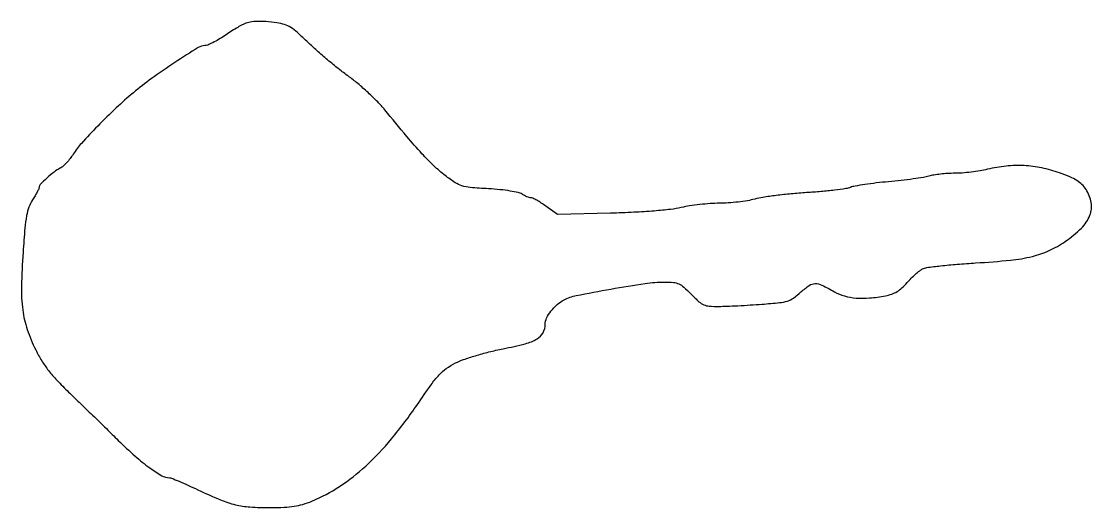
# Model space of a CAD drawing. Extents: x 1 to 394, y 0 to 179.
import ezdxf

# ---------------------------------------------------------------- set-up
doc = ezdxf.new("R2010")
doc.units = 0

msp = doc.modelspace()

# ---------------------------------------------------------------- linework, layer by layer
msp.add_lwpolyline([(82.5, 178.050743, 0.03195), (81.404756, 177.516213, 0.006283), (79.515794, 176.408213, 0.00664), (77.344625, 175.058083, 0.006118), (75.149511, 173.614129, -0.014876), (72.963569, 172.230441, -0.017693), (70.82002, 171.06165, -0.016676), (68.963259, 170.209054, -0.099607), (67.924272, 170, 0.141927), (65.457126, 169.285294, 0.004841), (56.904137, 163.759255, 0.010035), (48.336632, 157.855327, 0.018523), (41.657637, 152.666487, 0.014516), (35.332323, 147.044903, 0.010228), (28.541164, 140.379575, 0.009344), (22.561749, 134.032828, 0.043483), (19.519946, 130.031596, -0.0244), (18.400018, 128.435646, -0.022181), (17.095628, 126.902741, -0.022793), (15.805621, 125.637184, -0.063851), (14.764598, 124.92081, 0.045359), (12.489682, 123.475937, 0.021569), (9.832917, 121.239809, 0.015132), (7.456087, 118.921043, 0.194265), (7, 117.791469, -0.11167), (6.885613, 117.285689, -0.009859), (6.294904, 116.106945, -0.012509), (5.518989, 114.717478, -0.009419), (4.599672, 113.22856, 0.054276), (3.26864, 110.565751, 0.043792), (2.422636, 107.479654, 0.023264), (1.798198, 102.830511, 0.004047), (1.100018, 94, 0.012518), (0.521785, 81.375433, 0.037382), (0.988187, 72.745725, 0.048395), (2.629389, 65.589389, 0.035351), (5.75324, 58.050431, 0.022408), (8.002126, 54.013915, 0.027511), (10.466914, 50.473196, 0.023914), (13.579264, 46.859145, 0.011734), (17.860811, 42.550431, -0.001178), (21.777302, 38.772079, -0.000601), (26.679855, 34.008663, -0.000597), (31.721952, 29.086132, -0.000896), (36.109546, 24.776933, 0.012938), (42.303032, 18.980423, 0.023789), (47.676316, 14.6454, 0.026936), (52.096618, 11.765573, 0.131645), (54.95394, 11, -0.097559), (55.664767, 10.859972, -0.002971), (58.448072, 9.69975, -0.00576), (61.716877, 8.269647, -0.003939), (65.397398, 6.573616, 0.010984), (73.637073, 2.916495, 0.038655), (79.140621, 1.101931, 0.043744), (84.501484, 0.27098, 0.017066), (92, 0.029312, 0.010503), (97.126984, 0.146825, 0.027919), (100.770179, 0.511427, 0.034204), (103.900226, 1.224361, 0.024455), (107.285933, 2.426706, 0.04864), (117.392795, 7.783063, 0.039543), (127.053258, 15.336243, 0.034727), (136.508941, 25.309982, 0.022833), (146.006178, 37.968864, -0.005418), (151.05068, 45.204395, -0.030595), (154.011608, 48.859623, -0.051854), (156.650084, 51.197988, -0.037859), (160, 53.232867, -0.032791), (162.988579, 54.512769, -0.012303), (167.323709, 55.922819, -0.01169), (172.322644, 57.28741, -0.010961), (177.488099, 58.448931, 0.013566), (185.674496, 60.334613, 0.068484), (190.002675, 62.115146, 0.135709), (192.197536, 64.360661, 0.126727), (193, 67.475925, -0.112399), (193.515809, 69.741478, -0.052203), (195.106391, 72.324013, -0.049513), (197.363919, 74.721771, -0.059901), (199.91832, 76.457761, -0.070249), (204.415793, 78.033432, -0.005313), (217.130898, 80.427291, -0.007138), (229.756536, 82.480212, -0.036745), (236.819968, 83, -0.021934), (240.114083, 82.855426, -0.085539), (242.078243, 82.336317, -0.075946), (243.872069, 81.159401, -0.01507), (246.656778, 78.5, 0.014785), (249.490915, 75.790315, 0.080257), (251.271383, 74.641001, 0.086974), (253.25903, 74.155575, 0.018971), (256.796559, 74.0562, 0.007708), (259.677556, 74.129017, 0.002702), (263.814372, 74.319816, 0.002682), (268.363058, 74.578717, 0.003135), (272.677899, 74.874699, 0.006359), (279.125353, 75.440141, 0.051066), (282.039428, 76.037647, 0.080455), (284.219781, 77.131095, 0.027332), (286.98523, 79.367691, -0.033107), (290.045629, 81.784951, -0.150379), (292.188152, 82.456665, -0.115651), (294.641124, 81.895264, -0.016039), (299.287542, 79.432742, 0.061566), (302.984691, 77.885089, 0.048675), (307.256175, 77.124597, 0.041597), (312.217746, 77.145566, 0.025681), (318, 77.952883, 0.035897), (320.348451, 78.582242, 0.052581), (322.283702, 79.490164, 0.049208), (324.076451, 80.830709, 0.026973), (326, 82.788955, -0.014947), (327.499279, 84.390541, -0.014411), (329.109447, 85.919915, -0.014491), (330.6043, 87.183799, -0.049807), (331.670459, 87.872238, -0.086171), (333.2229, 88.355717, -0.004753), (338.293898, 88.96968, -0.007245), (344.37402, 89.558184, -0.005227), (351.170459, 90.045286, 0.009488), (363.958623, 91.071423, 0.03431), (372.007495, 92.433496, 0.049632), (378.13381, 94.569028, 0.041699), (384.110419, 97.974722, 0.043877), (390.018317, 102.840744, 0.104241), (393.152916, 107.559299, 0.137784), (393.648753, 112.273478, 0.105882), (391.71998, 117.102117, 0.051997), (390.210128, 118.913323, 0.053557), (388.372918, 120.353902, 0.039352), (385.819623, 121.680912, 0.013829), (381.96998, 123.187278, 0.035452), (375.470008, 125.017405, 0.038715), (368.965644, 125.842568, 0.038272), (362.345555, 125.659096, 0.03319), (355.5, 124.479999, -0.018002), (352.767257, 123.923415, -0.01089), (349.498061, 123.452226, -0.010904), (346.227288, 123.125515, -0.01879), (343.493398, 123.015621, 0.01469), (340.937622, 122.933864, 0.012175), (338.22505, 122.700814, 0.012356), (335.748112, 122.364974, 0.032093), (333.993398, 121.965872, -0.031711), (331.971802, 121.504447, -0.005906), (328.205048, 120.93827, -0.006307), (323.778674, 120.383118, -0.005723), (319.193998, 119.91983, 0.006674), (314.667744, 119.453743, 0.007977), (310.417772, 118.889838, 0.007003), (306.858104, 118.308534, 0.050869), (305.193998, 117.834461, -0.058835), (303.4604, 117.370233, -0.0063), (299.325737, 116.82333, -0.007686), (294.366655, 116.308039, -0.006113), (289, 115.899717, 0.007584), (283.428124, 115.459291, 0.007494), (277.85, 114.848649, 0.007393), (272.984197, 114.168846, 0.028482), (270, 113.531082, -0.025366), (267.360628, 112.949805, -0.012034), (263.9125, 112.456912, -0.011894), (260.273538, 112.113361, -0.016497), (257, 111.991029, 0.016314), (253.655413, 111.867269, 0.010525), (249.79375, 111.516206, 0.010581), (246.028342, 111.01292, 0.019571), (243, 110.420542, -0.029435), (239.09336, 109.736026, -0.008738), (233.055788, 109.14775, -0.007878), (225.606063, 108.671079, -0.005145), (217, 108.345162), (197.5, 107.807561), (193.258659, 110.903781, 0.013295), (191.540461, 112.089367, 0.016703), (189.885404, 113.090486, 0.014933), (188.46359, 113.83203, 0.113198), (187.731165, 114, -0.072675), (187.101911, 114.091948, -0.025842), (186.243396, 114.397438, -0.025004), (185.322139, 114.835132, -0.026927), (184.472506, 115.352979, 0.096763), (183.112064, 115.941501, 0.014347), (180.159125, 116.499221, 0.014899), (176.436831, 116.978985, 0.009848), (172.137731, 117.317984, -0.006679), (165.42927, 117.804199, -0.053238), (162.385518, 118.396152, -0.072248), (159.909805, 119.569861, -0.017518), (156.220139, 122.215005, -0.025951), (152.10545, 125.743861, -0.016698), (147.699279, 130.228158, -0.011308), (142.138296, 136.560878, -0.003524), (134.075896, 146.310827, 0.022802), (131.426196, 149.274716, 0.012147), (127.899009, 152.704655, 0.012068), (124.118594, 156.040415, 0.018363), (120.665023, 158.732603, -0.011188), (117.114649, 161.419265, -0.006789), (113.031532, 164.746497, -0.006801), (109.067959, 168.159685, -0.011903), (105.894134, 171.106536, 0.009742), (101.995521, 174.757843, 0.042484), (99.477135, 176.665396, 0.063643), (97.20357, 177.725263, 0.043249), (94.415436, 178.356536, 0.013058), (90.34414, 178.806615, 0.027418), (87.16313, 178.899415, 0.035211), (84.60904, 178.653333, 0.055987)], format="xyb", close=True)

doc.saveas('drawing.dxf')
